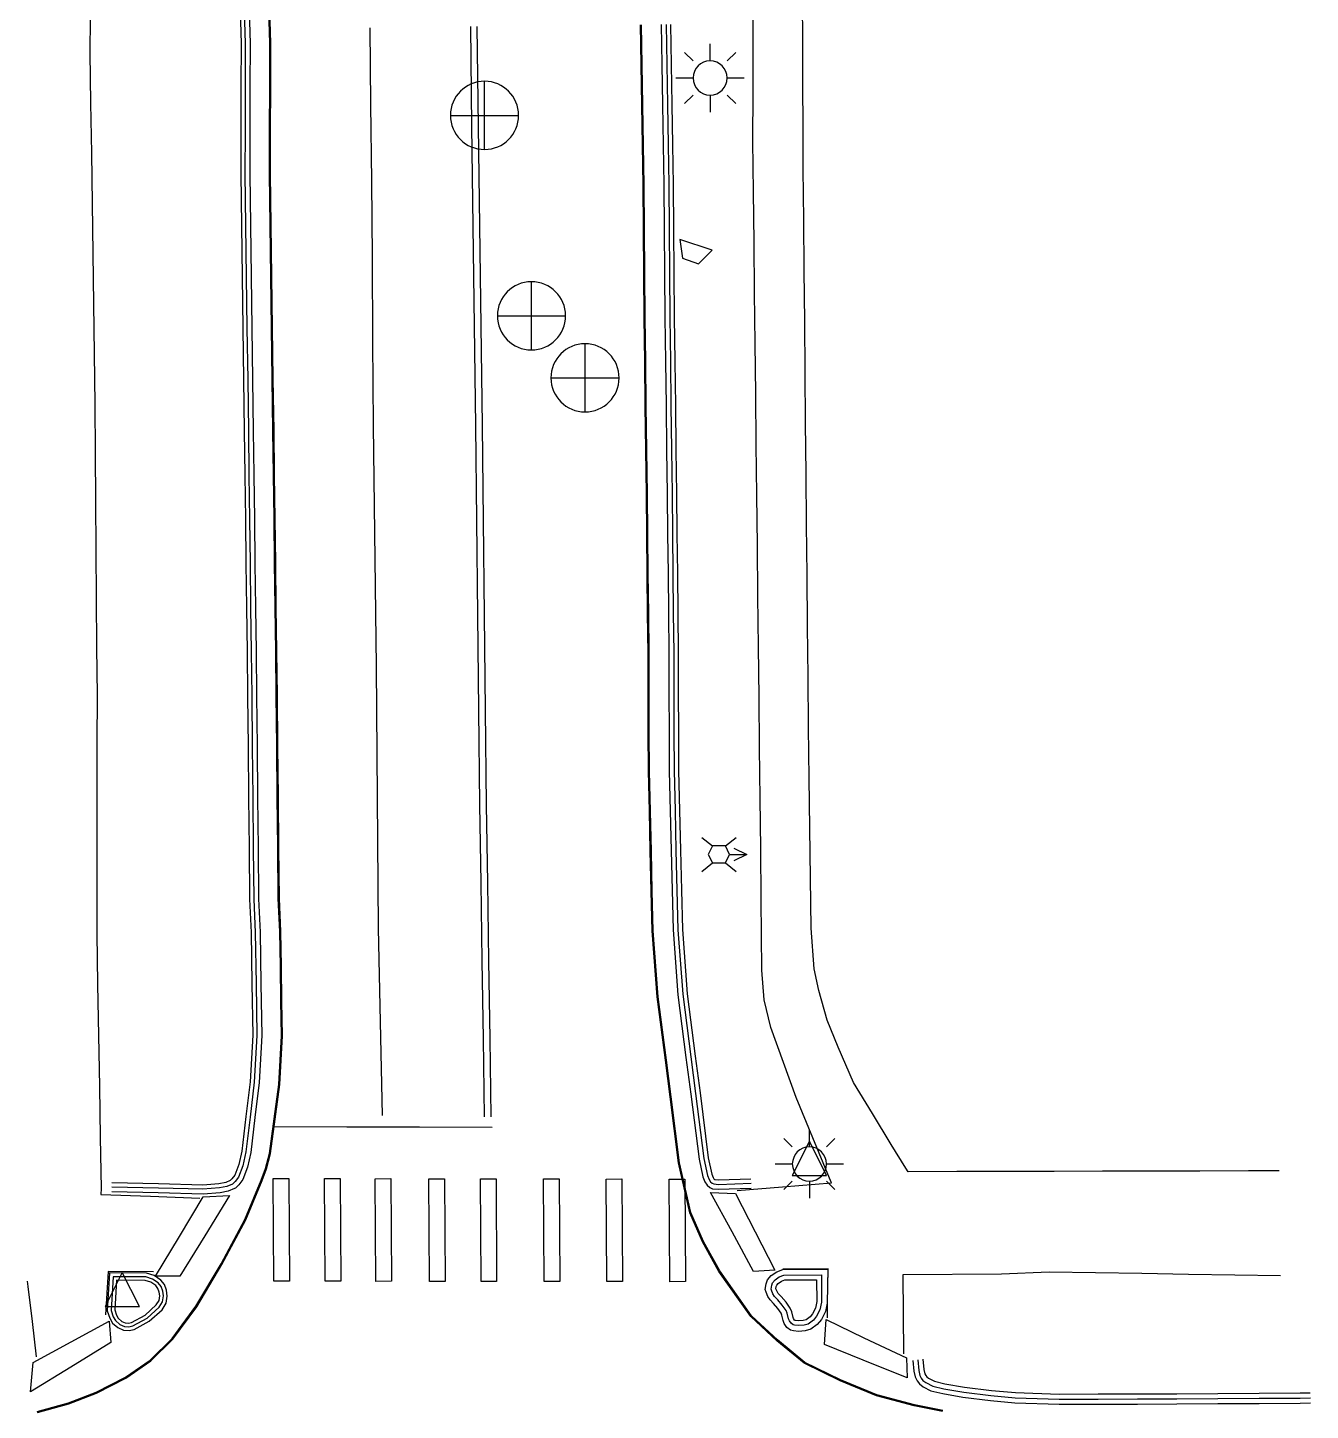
# Model space of a CAD drawing. Header units: feet. Extents: x 3174203 to 3175581, y 1715832 to 1717426.
# Drawn here: x 3175444.3 to 3175567.7, y 1716352.9 to 1716485.9 of the extents above; entities that cross this region are included whole.
import ezdxf

# ---------------------------------------------------------------- set-up
doc = ezdxf.new("R2010")
doc.units = ezdxf.units.FT
doc.header["$MEASUREMENT"] = 0
for name, color, linetype, lineweight in [('BACK_OF_CURB', 5, 'Continuous', 30), ('BOTTOM_OF_CURB', 3, 'Continuous', 30), ('FIRE_HYDRANT', 1, 'Continuous', 30), ('FOOT_PATH', 2, 'Continuous', 30), ('GUTTER', 30, 'Continuous', 30), ('LIGHT_POLE', 5, 'Continuous', 30), ('MANHOLE', 30, 'Continuous', 30), ('PAINT_STRIPE', 4, 'Continuous', 30), ('SIGN_BOARD', 2, 'Continuous', 30), ('TOP_OF_CURB', 1, 'Continuous', 30), ('TRAFFIC_SIGNAL', 3, 'Continuous', 30)]:
    doc.layers.add(name, color=color, linetype=linetype, lineweight=lineweight)
doc.layers.add('HARD_SURFACE', color=71, linetype='Continuous', lineweight=30, true_color=0xbcff40)
doc.layers.add('PAVED_ROAD', color=140, linetype='Continuous', lineweight=30, true_color=0x38a9ff)

# ---------------------------------------------------------------- blocks, each defined once
blk = doc.blocks.new('SYM208')
at = {"lineweight": -2}
for p, q in [((-0.5, 0.5), (-0.1875, 0.25)), ((0.1875, 0.25), (0.5, 0.5)), ((0.3125, 0), (0.8125, 0)), ((0.1875, -0.25), (0.5, -0.5))]:
    blk.add_line(p, q, dxfattribs=at)
at = {"lineweight": -2, "flags": 128}
for points in [[(-0.5, -0.5), (-0.1875, -0.25), (0.1875, -0.25), (0.3125, 0), (0.1875, 0.25), (-0.1875, 0.25), (-0.3125, 0), (-0.1875, -0.25)], [(0.4375, 0.1875), (0.8125, 0), (0.4375, -0.1875)]]:
    blk.add_lwpolyline(points, dxfattribs=at)
blk = doc.blocks.new('SYM208_1')
at = {"layer": 'FIRE_HYDRANT', "ltscale": 0.25, "xscale": 13.123333, "yscale": 13.123333, "zscale": 13.123333}
blk.add_blockref('SYM208', (0, 0), dxfattribs=at)
blk = doc.blocks.new('SYM002')
at = {"layer": 'FIRE_HYDRANT', "ltscale": 0.25, "xscale": 0.5, "yscale": 0.5, "zscale": 0.5}
blk.add_blockref('SYM208_1', (0, 0), dxfattribs=at)
blk = doc.blocks.new('SYM205')
at = {"lineweight": -2}
for p, q in [((0, 0.25), (0, 0.5)), ((-0.25, 0.25), (-0.375, 0.375)), ((0.25, 0.25), (0.375, 0.375)), ((0.25, 0), (0.5, 0)), ((-0.25, -0.25), (-0.375, -0.375)), ((0, -0.25), (0, -0.5)), ((0.25, -0.25), (0.375, -0.375))]:
    blk.add_line(p, q, dxfattribs=at)
at = {"lineweight": -2, "flags": 128}
blk.add_lwpolyline([(-0.5, 0), (-0.25, 0, 1), (0.25, 0, 1), (-0.25, 0)], format="xyb", dxfattribs=at)
blk = doc.blocks.new('SYM205_1')
at = {"layer": 'LIGHT_POLE', "ltscale": 0.25, "xscale": 26.246667, "yscale": 26.246667, "zscale": 26.246667}
blk.add_blockref('SYM205', (0, 0), dxfattribs=at)
blk = doc.blocks.new('SYM003')
at = {"layer": 'LIGHT_POLE', "ltscale": 0.25, "xscale": 0.5, "yscale": 0.5, "zscale": 0.5}
blk.add_blockref('SYM205_1', (0, 0), dxfattribs=at)
blk = doc.blocks.new('SYM203')
at = {"lineweight": -2}
blk.add_line((-0.5, 0), (0.5, 0), dxfattribs=at)
at = {"lineweight": -2, "flags": 128}
blk.add_lwpolyline([(0, -0.5, 1), (0, 0.5, 1), (0, -0.5), (0, 0.5)], format="xyb", dxfattribs=at)
blk = doc.blocks.new('SYM203_1')
at = {"layer": 'MANHOLE', "ltscale": 0.25, "xscale": 26.246667, "yscale": 26.246667, "zscale": 26.246667}
blk.add_blockref('SYM203', (0, 0), dxfattribs=at)
blk = doc.blocks.new('SYM004')
at = {"layer": 'MANHOLE', "ltscale": 0.25, "xscale": 0.5, "yscale": 0.5, "zscale": 0.5}
blk.add_blockref('SYM203_1', (0, 0), dxfattribs=at)
blk = doc.blocks.new('SYM207')
at = {"layer": 'SIGN_BOARD', "ltscale": 2.809322}
blk.add_3dface([(-1.322683, 1.213682), (-1.067804, -0.602562), (0.487143, -1.125157), (1.787212, 0.168493)], dxfattribs=at)
blk = doc.blocks.new('SYM008')
at = {"layer": 'SIGN_BOARD', "ltscale": 2.809322, "xscale": 0.5, "yscale": 0.5, "zscale": 0.5}
blk.add_blockref('SYM207', (0, 0), dxfattribs=at)
blk = doc.blocks.new('SYM212')
at = {"layer": 'TRAFFIC_SIGNAL', "ltscale": 0.25}
blk.add_3dface([(-6.561667, -4.374444), (6.561667, -4.374444), (0, 8.748889)], dxfattribs=at)
blk = doc.blocks.new('SYM009')
at = {"layer": 'TRAFFIC_SIGNAL', "ltscale": 0.25, "xscale": 0.5, "yscale": 0.5, "zscale": 0.5}
blk.add_blockref('SYM212', (0, 0), dxfattribs=at)

msp = doc.modelspace()

# ---------------------------------------------------------------- linework, layer by layer
at = {"layer": 'BACK_OF_CURB'}
for points in [[(3175464.721735, 1716488.594581, 5255.837), (3175464.840839, 1716484.349083, 5255.952), (3175464.832177, 1716480.180546, 5256.176), (3175464.823487, 1716475.998915, 5256.262), (3175464.814783, 1716471.810558, 5256.373), (3175464.881107, 1716466.860694, 5256.512866), (3175464.94734, 1716461.917556, 5256.65525), (3175465.013574, 1716456.974418, 5256.801017), (3175465.079808, 1716452.031281, 5256.942989), (3175465.146037, 1716447.088481, 5257.081098), (3175465.199666, 1716442.839202, 5257.199173), (3175465.2533, 1716438.589584, 5257.313362), (3175465.306933, 1716434.339966, 5257.423872), (3175465.360567, 1716430.090348, 5257.535075), (3175465.4142, 1716425.840731, 5257.647323), (3175465.467818, 1716421.592284, 5257.756203), (3175465.51628, 1716416.709814, 5257.880683), (3175465.564754, 1716411.826174, 5258.001912), (3175465.613228, 1716406.942533, 5258.12), (3175465.661849, 1716402.044021, 5258.209), (3175465.803308, 1716398.841293, 5258.271), (3175465.881324, 1716393.885232, 5258.456), (3175465.959055, 1716388.947228, 5258.610376), (3175465.716206, 1716384.469519, 5258.747987), (3175465.315511, 1716381.133299, 5258.852), (3175464.91668, 1716377.8126, 5258.996), (3175464.623602, 1716376.506799, 5258.998), (3175464.245615, 1716375.505822, 5258.977411), (3175463.965695, 1716375.132438, 5258.971401), (3175463.806023, 1716374.972975, 5258.969689), (3175463.361837, 1716374.79909, 5258.976146), (3175462.705249, 1716374.667718, 5258.981831), (3175461.159014, 1716374.544949, 5258.988735), (3175456.902058, 1716374.648191, 5259.006469), (3175452.417609, 1716374.752525, 5259.026)], [(3175506.153915, 1716486.196219, 5255.932), (3175506.217032, 1716482.339628, 5256.062), (3175506.28017, 1716478.481757, 5256.14), (3175506.343308, 1716474.623886, 5256.231176), (3175506.406508, 1716470.762224, 5256.323708), (3175506.440101, 1716466.511378, 5256.427111), (3175506.473664, 1716462.264323, 5256.531298), (3175506.507208, 1716458.019595, 5256.631), (3175506.562809, 1716453.774535, 5256.803), (3175506.61844, 1716449.527147, 5256.828), (3175506.674071, 1716445.27976, 5256.9208), (3175506.729719, 1716441.031086, 5257.012), (3175506.768837, 1716437.205927, 5257.075), (3175506.807942, 1716433.382054, 5257.277), (3175506.847047, 1716429.558181, 5257.214), (3175506.886185, 1716425.731049, 5257.37), (3175506.897368, 1716421.94265, 5257.476703), (3175506.90854, 1716418.15751, 5257.582577), (3175506.919685, 1716414.381879, 5257.684167), (3175507.011864, 1716410.569374, 5257.782206), (3175507.104272, 1716406.747364, 5257.879503), (3175507.196681, 1716402.925354, 5257.974), (3175507.288544, 1716399.125895, 5258.145), (3175507.750601, 1716392.936346, 5258.228), (3175508.525789, 1716386.931675, 5258.340242), (3175508.987665, 1716383.399075, 5258.407135), (3175509.784311, 1716377.17225, 5258.52225), (3175510.136055, 1716375.583883, 5258.554469), (3175510.247344, 1716375.259999, 5258.563), (3175510.328179, 1716375.135999, 5258.566), (3175510.391603, 1716375.086648, 5258.567), (3175510.432877, 1716375.068297, 5258.566), (3175510.764638, 1716375.031419, 5258.562), (3175513.887672, 1716375.150885, 5258.523)], [(3175520.189878, 1716365.42689, 5258.416977), (3175520.218931, 1716363.342134, 5258.415271), (3175520.094851, 1716362.700787, 5258.416133), (3175519.820405, 1716362.169967, 5258.417507), (3175519.574383, 1716361.874616, 5258.420728), (3175519.190602, 1716361.58666, 5258.42949), (3175518.917313, 1716361.508544, 5258.436899), (3175518.460701, 1716361.472, 5258.454), (3175518.164456, 1716361.50493, 5258.469), (3175518.144033, 1716361.510502, 5258.47), (3175518.07997, 1716361.559802, 5258.473), (3175517.985402, 1716361.692253, 5258.476), (3175517.945701, 1716361.801478, 5258.478), (3175517.8085, 1716362.350512, 5258.48248), (3175517.657085, 1716362.703963, 5258.488), (3175517.258732, 1716363.268534, 5258.499), (3175516.79937, 1716363.814256, 5258.51), (3175516.518689, 1716364.118456, 5258.514), (3175516.394804, 1716364.297475, 5258.517), (3175516.291322, 1716364.573544, 5258.519922), (3175516.322995, 1716364.797415, 5258.52), (3175516.360991, 1716364.911452, 5258.519), (3175516.513107, 1716365.085372, 5258.516), (3175516.820792, 1716365.300842, 5258.511), (3175517.146474, 1716365.414171, 5258.506), (3175520.189878, 1716365.42689, 5258.416977)], [(3175530.411843, 1716357.785533, 5258.433), (3175530.525523, 1716356.790408, 5258.366), (3175530.610175, 1716356.39873, 5258.339), (3175530.697675, 1716356.216361, 5258.325), (3175530.787697, 1716356.096281, 5258.318665), (3175530.963898, 1716355.95673, 5258.3132), (3175531.533872, 1716355.677213, 5258.302141), (3175532.541937, 1716355.43206, 5258.287911), (3175534.423257, 1716355.113549, 5258.268411), (3175537.024244, 1716354.790126, 5258.246537), (3175539.335893, 1716354.572575, 5258.231863), (3175543.537965, 1716354.43257, 5258.199522), (3175547.296276, 1716354.444313, 5258.166774), (3175551.072375, 1716354.456112, 5258.136215), (3175554.846722, 1716354.467905, 5258.109064), (3175558.800611, 1716354.494439, 5258.084), (3175562.75625, 1716354.520986, 5258.045), (3175566.711889, 1716354.547533, 5257.878), (3175567.68959, 1716354.554094, 5257.832027)]]:
    msp.add_polyline3d(points, dxfattribs=at)
msp.add_polyline3d([(3175452.688963, 1716362.526709, 5258.769605), (3175452.850125, 1716362.022732, 5258.763674), (3175453.03465, 1716361.727288, 5258.762454), (3175453.376591, 1716361.424219, 5258.765818), (3175453.700078, 1716361.279402, 5258.77149), (3175454.018274, 1716361.262643, 5258.78), (3175454.297783, 1716361.321973, 5258.788048), (3175455.603899, 1716362.032582, 5258.822666), (3175456.689401, 1716363.005151, 5258.856083), (3175456.9515, 1716363.442283, 5258.866113), (3175457.025754, 1716363.878822, 5258.870385), (3175456.977935, 1716364.252063, 5258.87), (3175456.847843, 1716364.605413, 5258.865), (3175456.629478, 1716364.867631, 5258.858), (3175456.165634, 1716365.192016, 5258.85), (3175455.621086, 1716365.368718, 5258.84299), (3175452.861339, 1716365.381444, 5258.805605)], close=True, dxfattribs=at)
at = {"layer": 'BOTTOM_OF_CURB'}
for points in [[(3175465.591196, 1716488.60014, 5255.415626), (3175465.710139, 1716484.360371, 5255.527764), (3175465.701449, 1716480.17874, 5255.642305), (3175465.692759, 1716475.997109, 5255.760416), (3175465.68407, 1716471.815478, 5255.881979), (3175465.750303, 1716466.87234, 5256.030068), (3175465.816537, 1716461.929203, 5256.18), (3175465.882771, 1716456.986065, 5256.37), (3175465.949005, 1716452.042927, 5256.457), (3175466.015239, 1716447.09979, 5256.580132), (3175466.068872, 1716442.850172, 5256.689519), (3175466.122505, 1716438.600554, 5256.802836), (3175466.176139, 1716434.350936, 5256.917498), (3175466.229772, 1716430.101318, 5257.036313), (3175466.283405, 1716425.851701, 5257.157636), (3175466.337039, 1716421.602083, 5257.275003), (3175466.385512, 1716416.718442, 5257.412222), (3175466.433986, 1716411.834802, 5257.551), (3175466.48246, 1716406.951161, 5257.634), (3175466.530933, 1716402.06752, 5257.808), (3175466.672281, 1716398.867317, 5257.9128), (3175466.750491, 1716393.898914, 5258.073731), (3175466.8287, 1716388.93051, 5258.231), (3175466.582666, 1716384.394071, 5258.469), (3175466.178583, 1716381.02964, 5258.547), (3175465.774499, 1716377.66521, 5258.599), (3175465.458402, 1716376.256843, 5258.601894), (3175465.015214, 1716375.083205, 5258.60765), (3175464.624166, 1716374.561587, 5258.611394), (3175464.311327, 1716374.248617, 5258.614), (3175464.207048, 1716374.196455, 5258.616), (3175463.60744, 1716373.961728, 5258.639889), (3175462.825344, 1716373.805242, 5258.665072), (3175461.182941, 1716373.674838, 5258.714641), (3175456.88141, 1716373.779162, 5258.849477), (3175452.397391, 1716373.883485, 5258.994)], [(3175505.257977, 1716486.182837, 5255.493492), (3175505.321115, 1716482.324966, 5255.590481), (3175505.384253, 1716478.467094, 5255.69075), (3175505.447391, 1716474.609223, 5255.793559), (3175505.510529, 1716470.751352, 5255.900906), (3175505.544092, 1716466.504297, 5256.016371), (3175505.577654, 1716462.257242, 5256.12775), (3175505.611217, 1716458.010187, 5256.238621), (3175505.666848, 1716453.7628, 5256.346262), (3175505.72248, 1716449.515412, 5256.450652), (3175505.778111, 1716445.268025, 5256.552), (3175505.833742, 1716441.020637, 5256.656017), (3175505.872847, 1716437.196764, 5256.750498), (3175505.911952, 1716433.372891, 5256.843862), (3175505.951057, 1716429.549018, 5256.936575), (3175505.990162, 1716425.725145, 5257.025743), (3175506.001334, 1716421.940005, 5257.11358), (3175506.012507, 1716418.154866, 5257.202073), (3175506.02368, 1716414.369726, 5257.29415), (3175506.116088, 1716410.547716, 5257.3907), (3175506.208497, 1716406.725706, 5257.491), (3175506.300905, 1716402.903696, 5257.590243), (3175506.393314, 1716399.081686, 5257.686068), (3175506.858847, 1716392.845566, 5257.842042), (3175507.63722, 1716386.81623, 5257.99036), (3175508.099029, 1716383.284137, 5258.075126), (3175508.900678, 1716377.018211, 5258.219226), (3175509.272174, 1716375.340653, 5258.255621), (3175509.436042, 1716374.863746, 5258.264174), (3175509.659498, 1716374.520969, 5258.268), (3175509.927645, 1716374.312322, 5258.267416), (3175510.195792, 1716374.193095, 5258.27141), (3175510.732087, 1716374.133482, 5258.283134), (3175513.921924, 1716374.255503, 5258.344)], [(3175521.281779, 1716366.447855, 5258.382499), (3175521.208572, 1716363.17696, 5258.273324), (3175521.052153, 1716362.368453, 5258.23048), (3175520.661105, 1716361.612108, 5258.190322), (3175520.270057, 1716361.142653, 5258.165265), (3175519.644379, 1716360.673197, 5258.13706), (3175519.096912, 1716360.516712, 5258.120758), (3175518.445165, 1716360.46455, 5258.106308), (3175517.975907, 1716360.516712, 5258.100026), (3175517.689138, 1716360.594955, 5258.100104), (3175517.35023, 1716360.855763, 5258.101146), (3175517.089531, 1716361.220895, 5258.106559), (3175516.985251, 1716361.507785, 5258.113033), (3175516.854902, 1716362.029402, 5258.130976), (3175516.776692, 1716362.211968, 5258.139096), (3175516.463854, 1716362.655343, 5258.163898), (3175516.046735, 1716363.150879, 5258.189309), (3175515.733897, 1716363.48993, 5258.203961), (3175515.499268, 1716363.828981, 5258.21357), (3175515.342849, 1716364.246275, 5258.220285), (3175515.264639, 1716364.481003, 5258.224547), (3175515.342849, 1716365.028701, 5258.238585), (3175515.473198, 1716365.419913, 5258.24964), (3175515.838176, 1716365.837207, 5258.27), (3175516.359574, 1716366.202339, 5258.297), (3175516.959181, 1716366.410986, 5258.320504), (3175521.281779, 1716366.447855, 5258.382499)], [(3175529.441767, 1716357.674714, 5258.162), (3175529.560944, 1716356.631479, 5258.008), (3175529.680121, 1716356.080055, 5257.933), (3175529.858885, 1716355.707472, 5257.896), (3175530.082342, 1716355.409405, 5257.874), (3175530.439871, 1716355.126241, 5257.86), (3175531.199622, 1716354.753657, 5257.828), (3175532.344835, 1716354.475151, 5257.805), (3175534.281455, 1716354.147278, 5257.81), (3175536.918237, 1716353.819404, 5257.785037), (3175539.273838, 1716353.597717, 5257.761821), (3175543.523229, 1716353.456135, 5257.71442), (3175547.299327, 1716353.467933, 5257.669047), (3175551.075425, 1716353.479732, 5257.619), (3175554.851524, 1716353.49153, 5257.566772), (3175558.807163, 1716353.518077, 5257.517), (3175562.762802, 1716353.544623, 5257.471), (3175566.718442, 1716353.57117, 5257.426125), (3175567.69119, 1716353.577698, 5257.415766)]]:
    msp.add_polyline3d(points, dxfattribs=at)
msp.add_polyline3d([(3175451.978263, 1716362.437697, 5258.610817), (3175452.206348, 1716361.72444, 5258.562828), (3175452.491455, 1716361.267956, 5258.543323), (3175452.990392, 1716360.825737, 5258.521109), (3175453.532096, 1716360.58323, 5258.506), (3175454.073799, 1716360.5547, 5258.499), (3175454.544225, 1716360.654556, 5258.490377), (3175456.012526, 1716361.453403, 5258.452), (3175457.238486, 1716362.551818, 5258.453), (3175457.623381, 1716363.193748, 5258.483), (3175457.737424, 1716363.864209, 5258.52563), (3175457.666147, 1716364.420549, 5258.556616), (3175457.466572, 1716364.962624, 5258.587058), (3175457.110188, 1716365.390578, 5258.6156), (3175456.482953, 1716365.829231, 5258.656686), (3175455.734038, 1716366.072247, 5258.703), (3175452.198711, 1716366.08855, 5258.806)], close=True, dxfattribs=at)
at = {"layer": 'FOOT_PATH', "extrusion": (0.0276116944763424, -0.0527947911700555, 0.9982235743326519), "elevation": 2313.879666, "flags": 128}
msp.add_lwpolyline([(3609294.805271, 49495.611367), (3609290.947202, 49497.655483), (3609288.793418, 49494.073825)], dxfattribs=at)
at = {"layer": 'FOOT_PATH'}
for points in [[(3175512.574959, 1716374.008896, 5258.288955), (3175516.914525, 1716374.372702, 5258.370119), (3175521.625972, 1716374.767684, 5258.457), (3175521.45713, 1716375.192322, 5258.472), (3175519.846841, 1716379.072227, 5258.621), (3175518.236553, 1716382.952131, 5258.701), (3175517.011827, 1716386.332866, 5258.661), (3175515.7871, 1716389.713602, 5258.591), (3175515.152057, 1716392.345584, 5258.543), (3175514.925256, 1716395.20446, 5258.43), (3175514.902576, 1716398.607885, 5258.339435), (3175514.879896, 1716402.01131, 5258.253202), (3175514.826172, 1716406.875088, 5258.123981), (3175514.772449, 1716411.738866, 5257.990628), (3175514.718725, 1716416.602644, 5257.86095), (3175514.665001, 1716421.466421, 5257.735322), (3175514.611278, 1716426.330199, 5257.610439), (3175514.557554, 1716431.193977, 5257.489666), (3175514.503831, 1716436.057755, 5257.373031), (3175514.450107, 1716440.921532, 5257.257), (3175514.396384, 1716445.78531, 5257.140235), (3175514.34266, 1716450.649088, 5257.022087), (3175514.288937, 1716455.512866, 5256.899783), (3175514.235213, 1716460.376643, 5256.773), (3175514.18149, 1716465.240421, 5256.705), (3175514.127766, 1716470.104199, 5256.48), (3175514.074043, 1716474.967977, 5256.25405), (3175514.091078, 1716479.671388, 5256.033268), (3175514.108113, 1716484.3748, 5255.809), (3175514.125149, 1716489.078212, 5255.605)], [(3175564.68319, 1716375.909917, 5258.260247), (3175561.747313, 1716375.902968, 5258.274076), (3175557.070029, 1716375.891897, 5258.300616), (3175552.392745, 1716375.880826, 5258.331597), (3175547.715461, 1716375.869754, 5258.365715), (3175543.038177, 1716375.858683, 5258.401), (3175538.360893, 1716375.847612, 5258.39), (3175533.683609, 1716375.836541, 5258.461), (3175529.006326, 1716375.82547, 5258.535452), (3175528.772885, 1716376.181443, 5258.540804), (3175527.366718, 1716378.450392, 5258.57849), (3175525.565066, 1716381.425908, 5258.632), (3175523.763414, 1716384.401423, 5258.668), (3175522.266527, 1716387.804848, 5258.669), (3175521.223241, 1716390.39145, 5258.613), (3175520.406757, 1716393.250327, 5258.503), (3175519.953155, 1716395.337761, 5258.448967), (3175519.683828, 1716399.254536, 5258.351284), (3175519.613898, 1716404.059983, 5258.232551), (3175519.543967, 1716408.86543, 5258.117502), (3175519.474037, 1716413.670877, 5258.006), (3175519.427436, 1716418.554437, 5257.811), (3175519.380836, 1716423.437997, 5257.709), (3175519.334235, 1716428.321557, 5257.609134), (3175519.287635, 1716433.205117, 5257.508258), (3175519.241034, 1716438.088677, 5257.401179), (3175519.194434, 1716442.972238, 5257.293), (3175519.147833, 1716447.855798, 5257.229), (3175519.101233, 1716452.739358, 5257.074), (3175519.054632, 1716457.622918, 5256.963), (3175519.008031, 1716462.506478, 5256.833), (3175518.961431, 1716467.390039, 5256.682), (3175518.91483, 1716472.273599, 5256.429), (3175518.896686, 1716476.343528, 5256.236782), (3175518.878542, 1716480.413457, 5256.043624), (3175518.860398, 1716484.483385, 5255.846457), (3175518.842254, 1716488.553314, 5255.645)], [(3175450.31308, 1716486.802593, 5255.95), (3175450.30606, 1716483.454271, 5256.09), (3175450.374505, 1716478.62708, 5256.261142), (3175450.44295, 1716473.799889, 5256.428803), (3175450.511396, 1716468.972698, 5256.59325), (3175450.579841, 1716464.145507, 5256.76075), (3175450.648287, 1716459.318316, 5256.92575), (3175450.716732, 1716454.491125, 5257.085949), (3175450.785177, 1716449.663934, 5257.241258), (3175450.818725, 1716444.990843, 5257.390471), (3175450.852273, 1716440.317751, 5257.536), (3175450.88582, 1716435.64466, 5257.734), (3175450.919368, 1716430.971568, 5257.828), (3175450.952916, 1716426.298477, 5257.976), (3175450.986463, 1716421.625385, 5258.115), (3175450.981927, 1716417.046077, 5258.227), (3175450.977391, 1716412.466769, 5258.338), (3175450.972855, 1716407.887461, 5258.446), (3175450.968319, 1716403.308153, 5258.539), (3175450.963783, 1716398.728845, 5258.616865), (3175451.047295, 1716393.827184, 5258.703), (3175451.130806, 1716388.925522, 5258.826), (3175451.214318, 1716384.023861, 5258.891), (3175451.297829, 1716379.1222, 5258.952), (3175451.38134, 1716374.220539, 5258.96), (3175451.363983, 1716373.649134, 5258.955411), (3175456.123636, 1716373.466233, 5258.801256), (3175460.883289, 1716373.283331, 5258.65)], [(3175521.233361, 1716361.766884, 5258.183411), (3175521.249613, 1716363.17011, 5258.273324), (3175521.327322, 1716366.490268, 5258.375431), (3175516.951414, 1716366.452324, 5258.320504)], [(3175528.596745, 1716358.294299, 5258.077447), (3175528.520138, 1716365.937824, 5258.516), (3175537.970728, 1716365.994946, 5258.235), (3175542.558727, 1716366.190643, 5258.276), (3175547.02671, 1716366.122575, 5258.179), (3175551.494694, 1716366.054506, 5258.127), (3175555.962677, 1716365.986438, 5258.108), (3175560.43066, 1716365.918369, 5258.119), (3175564.812054, 1716365.85162, 5258.125386)], [(3175444.259175, 1716365.286328, 5258.914), (3175444.343416, 1716364.787159, 5258.902), (3175444.734745, 1716361.406306, 5258.728), (3175445.126075, 1716358.025453, 5258.557)]]:
    msp.add_polyline3d(points, dxfattribs=at)
at = {"layer": 'GUTTER'}
for points in [[(3175445.232532, 1716352.772884, 5258.376882), (3175448.243626, 1716353.594431, 5258.346), (3175450.893695, 1716354.609722, 5258.32), (3175453.718341, 1716356.059072, 5258.321), (3175456.090718, 1716357.702166, 5258.338), (3175458.217873, 1716359.787413, 5258.373649), (3175460.499005, 1716362.891035, 5258.415692), (3175462.917004, 1716366.953128, 5258.462931), (3175465.198136, 1716371.24343, 5258.508215), (3175466.785572, 1716375.010757, 5258.547423), (3175467.185665, 1716376.126379, 5258.562), (3175467.568732, 1716377.591165, 5258.564), (3175468.020601, 1716380.91034, 5258.55), (3175468.47247, 1716384.229514, 5258.482), (3175468.725452, 1716388.894048, 5258.322), (3175468.672823, 1716392.237392, 5258.209325), (3175468.620194, 1716395.580735, 5258.097842), (3175468.567565, 1716398.924079, 5257.994403), (3175468.426461, 1716402.118773, 5257.897261), (3175468.378061, 1716406.994944, 5257.756677), (3175468.329662, 1716411.871114, 5257.620015), (3175468.281262, 1716416.747285, 5257.487298), (3175468.232863, 1716421.623455, 5257.358), (3175468.179223, 1716425.873621, 5257.24275), (3175468.125582, 1716430.123788, 5257.126609), (3175468.071942, 1716434.373954, 5257.007688), (3175468.018302, 1716438.624121, 5256.88475), (3175467.964661, 1716442.874287, 5256.761295), (3175467.911021, 1716447.124454, 5256.642431), (3175467.844825, 1716452.064805, 5256.505015), (3175467.778628, 1716457.005156, 5256.364419), (3175467.712432, 1716461.945507, 5256.22325), (3175467.646235, 1716466.885858, 5256.080034), (3175467.580039, 1716471.826209, 5255.940224), (3175467.588738, 1716476.01247, 5255.824458), (3175467.597438, 1716480.19873, 5255.713171), (3175467.606138, 1716484.384991, 5255.598202), (3175467.487544, 1716488.612265, 5255.478558)], [(3175532.329197, 1716352.857691, 5257.837492), (3175529.602045, 1716353.410031, 5257.846192), (3175526.009263, 1716354.368503, 5257.853), (3175522.496321, 1716355.80621, 5257.893), (3175519.063218, 1716357.483535, 5257.954), (3175516.428511, 1716359.640096, 5258.0249), (3175513.953483, 1716361.956403, 5258.094202), (3175510.876807, 1716366.283788, 5258.207), (3175509.325637, 1716369.113561, 5258.249), (3175508.093826, 1716371.897692, 5258.256), (3175507.024521, 1716376.691151, 5258.256), (3175506.21225, 1716383.040097, 5258.148), (3175505.750582, 1716386.571115, 5258.058), (3175504.965449, 1716392.652819, 5257.901327), (3175504.492533, 1716398.987819, 5257.74343), (3175504.399714, 1716402.826845, 5257.65093), (3175504.306894, 1716406.665871, 5257.55698), (3175504.214074, 1716410.504897, 5257.458526), (3175504.121254, 1716414.343923, 5257.363175), (3175504.110068, 1716418.133485, 5257.2675), (3175504.098882, 1716421.923047, 5257.1765), (3175504.087697, 1716425.71261, 5257.087192), (3175504.048616, 1716429.53407, 5256.993463), (3175504.009536, 1716433.355531, 5256.897063), (3175503.970456, 1716437.176991, 5256.800815), (3175503.931376, 1716440.998452, 5256.708226), (3175503.875737, 1716445.246392, 5256.609), (3175503.820099, 1716449.494332, 5256.506329), (3175503.76446, 1716453.742272, 5256.399938), (3175503.708822, 1716457.990212, 5256.289602), (3175503.675267, 1716462.236231, 5256.176434), (3175503.641713, 1716466.48225, 5256.065095), (3175503.608158, 1716470.728268, 5255.954126), (3175503.545042, 1716474.584807, 5255.856494), (3175503.481926, 1716478.441346, 5255.759438), (3175503.41881, 1716482.297884, 5255.65893), (3175503.355693, 1716486.154423, 5255.555092)]]:
    msp.add_polyline3d(points, dxfattribs=at)
at = {"layer": 'HARD_SURFACE'}
for points in [[(3175509.982963, 1716373.82031, 5258.269067), (3175512.411204, 1716373.715987, 5258.268987), (3175514.294767, 1716370.029271, 5258.261873), (3175516.17833, 1716366.342555, 5258.251027), (3175514.144864, 1716366.238232, 5258.252369), (3175512.063913, 1716370.029271, 5258.261684)], [(3175461.210572, 1716373.401392, 5258.66), (3175463.743093, 1716373.535522, 5258.605), (3175461.344646, 1716369.649475, 5258.606516), (3175458.946199, 1716365.763427, 5258.608827), (3175456.599893, 1716365.789507, 5258.61), (3175458.905232, 1716369.59545, 5258.649)], [(3175452.150023, 1716361.441789, 5258.456), (3175452.32879, 1716359.402159, 5258.417), (3175448.462155, 1716357.030431, 5258.4), (3175444.595521, 1716354.658703, 5258.409), (3175444.830152, 1716357.475436, 5258.564), (3175448.490088, 1716359.458612, 5258.477)], [(3175520.947524, 1716359.19966, 5258.074), (3175521.130015, 1716361.599099, 5258.172), (3175524.746423, 1716359.856572, 5258.084), (3175528.862524, 1716357.913542, 5258.037818), (3175528.920716, 1716356.001489, 5257.893818), (3175524.684274, 1716357.700826, 5257.982)]]:
    msp.add_polyline3d(points, close=True, dxfattribs=at)
at = {"layer": 'PAINT_STRIPE', "extrusion": (0.0034139074042422, 0.999994172601135, 8.30422062e-08), "elevation": 1727210.934329, "flags": 128}
msp.add_lwpolyline([(-3169589.960068, 5258.407569), (-3169596.954118, 5258.359506), (-3169603.948167, 5258.315053), (-3169610.942216, 5258.274569)], dxfattribs=at)
at = {"layer": 'PAINT_STRIPE'}
for points in [[(3175478.443852, 1716381.220587, 5258.442), (3175478.259393, 1716390.236695, 5258.294), (3175478.074934, 1716399.252804, 5258.051), (3175478.009294, 1716407.641452, 5257.834011), (3175477.943654, 1716416.030099, 5257.620449), (3175477.878015, 1716424.418746, 5257.409747), (3175477.781949, 1716432.149658, 5257.211515), (3175477.685883, 1716439.88057, 5257.00914), (3175477.589816, 1716447.611481, 5256.806008), (3175477.532371, 1716455.685493, 5256.589532), (3175477.474927, 1716463.759506, 5256.368798), (3175477.40569, 1716471.122856, 5256.163461), (3175477.336453, 1716478.486206, 5255.955858), (3175477.267216, 1716485.849556, 5255.753)], [(3175488.256754, 1716381.097026, 5258.395), (3175488.148351, 1716388.600141, 5258.311), (3175488.039949, 1716396.103256, 5258.159), (3175487.931546, 1716403.606372, 5257.981), (3175487.823144, 1716411.109487, 5257.788586), (3175487.720168, 1716420.229512, 5257.563203), (3175487.617192, 1716429.349538, 5257.342755), (3175487.514215, 1716438.469563, 5257.129218), (3175487.411239, 1716447.589589, 5256.92), (3175487.290764, 1716457.192042, 5256.683), (3175487.170289, 1716466.794495, 5256.397), (3175487.049813, 1716476.396948, 5256.122077), (3175486.929338, 1716485.999401, 5255.851)], [(3175488.895106, 1716381.106249, 5258.414), (3175488.786707, 1716388.609112, 5258.302), (3175488.678308, 1716396.111975, 5258.15), (3175488.569909, 1716403.614839, 5257.967), (3175488.46151, 1716411.117702, 5257.778182), (3175488.358536, 1716420.237576, 5257.550252), (3175488.255562, 1716429.35745, 5257.329798), (3175488.152587, 1716438.477324, 5257.117106), (3175488.049613, 1716447.597197, 5256.906), (3175487.929136, 1716457.199751, 5256.667), (3175487.808659, 1716466.802304, 5256.382), (3175487.688183, 1716476.404857, 5256.110212), (3175487.567706, 1716486.00741, 5255.842)]]:
    msp.add_polyline3d(points, dxfattribs=at)
for points in [[(3175468.000706, 1716365.290613, 5258.416644), (3175467.938521, 1716375.164068, 5258.4759), (3175469.433977, 1716375.173487, 5258.474796), (3175469.496162, 1716365.300032, 5258.417748)], [(3175472.944287, 1716365.284258, 5258.354), (3175472.882102, 1716375.157712, 5258.533), (3175474.377558, 1716375.167131, 5258.482), (3175474.439743, 1716365.293676, 5258.348)], [(3175477.804518, 1716365.278009, 5258.355263), (3175477.742332, 1716375.151464, 5258.416375), (3175479.237789, 1716375.160883, 5258.415237), (3175479.299974, 1716365.287428, 5258.354125)], [(3175482.966276, 1716365.271373, 5258.335668), (3175482.904091, 1716375.144828, 5258.395486), (3175484.399548, 1716375.154246, 5258.3966), (3175484.461733, 1716365.280792, 5258.336782)], [(3175487.930602, 1716365.264991, 5258.306331), (3175487.868417, 1716375.138445, 5258.365629), (3175489.363873, 1716375.147864, 5258.364525), (3175489.426058, 1716365.274409, 5258.305227)], [(3175494.006051, 1716365.25718, 5258.24761), (3175493.943865, 1716375.130635, 5258.341457), (3175495.439322, 1716375.140053, 5258.34139), (3175495.501507, 1716365.266599, 5258.248)], [(3175500.034737, 1716365.249429, 5258.224), (3175499.972552, 1716375.122884, 5258.323935), (3175501.468008, 1716375.132303, 5258.3238), (3175501.530194, 1716365.258848, 5258.224)], [(3175506.089466, 1716365.241645, 5258.195), (3175506.027281, 1716375.1151, 5258.276637), (3175507.522737, 1716375.124519, 5258.276502), (3175507.584922, 1716365.251064, 5258.195363)]]:
    msp.add_3dface(points, dxfattribs=at)
at = {"layer": 'PAVED_ROAD'}
for points in [[(3175445.253854, 1716352.675046, 5258.378182), (3175448.274752, 1716353.499268, 5258.345), (3175450.934529, 1716354.518278, 5258.318), (3175453.769859, 1716355.973111, 5258.321), (3175456.154648, 1716357.624801, 5258.336), (3175458.293657, 1716359.721668, 5258.370688), (3175460.582453, 1716362.835719, 5258.411491), (3175463.004167, 1716366.904052, 5258.457222), (3175465.288543, 1716371.200455, 5258.503889), (3175466.878782, 1716374.974436, 5258.544213), (3175467.28129, 1716376.096792, 5258.559), (3175467.667005, 1716377.5717, 5258.558), (3175468.119687, 1716380.89685, 5258.544), (3175468.572104, 1716384.220046, 5258.49), (3175468.825495, 1716388.892125, 5258.333), (3175468.772811, 1716392.238966, 5258.217864), (3175468.720182, 1716395.582309, 5258.104161), (3175468.667531, 1716398.927073, 5257.998809), (3175468.526439, 1716402.121477, 5257.900163), (3175468.478056, 1716406.995936, 5257.758269), (3175468.429657, 1716411.872107, 5257.620374), (3175468.381257, 1716416.748277, 5257.486251), (3175468.332857, 1716421.624582, 5257.357), (3175468.279215, 1716425.874883, 5257.244), (3175468.225574, 1716430.12505, 5257.1295), (3175468.171934, 1716434.375216, 5257.010375), (3175468.118294, 1716438.625383, 5256.888), (3175468.064653, 1716442.875549, 5256.764118), (3175468.011013, 1716447.125754, 5256.644469), (3175467.944816, 1716452.066145, 5256.507798), (3175467.878619, 1716457.006496, 5256.367826), (3175467.812423, 1716461.946847, 5256.22725), (3175467.746226, 1716466.887198, 5256.084401), (3175467.68004, 1716471.826775, 5255.945096), (3175467.688738, 1716476.012262, 5255.83), (3175467.697438, 1716480.198522, 5255.715613), (3175467.70614, 1716484.386289, 5255.600554), (3175467.587566, 1716488.612905, 5255.480914)], [(3175532.310921, 1716352.759363, 5257.839857), (3175529.579211, 1716353.312626, 5257.845), (3175525.977307, 1716354.273531, 5257.853), (3175522.455389, 1716355.714912, 5257.892), (3175519.008874, 1716357.398789, 5257.95), (3175516.362603, 1716359.564816, 5258.022613), (3175513.877809, 1716361.890261, 5258.093063), (3175510.791923, 1716366.2306, 5258.207), (3175509.235906, 1716369.069217, 5258.251), (3175507.998377, 1716371.866272, 5258.255), (3175506.925915, 1716376.673883, 5258.253), (3175506.113076, 1716383.02727, 5258.152), (3175505.651415, 1716386.558231, 5258.064), (3175504.865927, 1716392.642687, 5257.907156), (3175504.392624, 1716398.982885, 5257.74924), (3175504.299743, 1716402.824428, 5257.656879), (3175504.206923, 1716406.663454, 5257.562995), (3175504.114103, 1716410.50248, 5257.466256), (3175504.021258, 1716414.342566, 5257.371454), (3175504.010069, 1716418.13319, 5257.276344), (3175503.998883, 1716421.922752, 5257.183248), (3175503.987698, 1716425.711951, 5257.095), (3175503.948622, 1716429.533048, 5257.001502), (3175503.909541, 1716433.354508, 5256.903), (3175503.870461, 1716437.175969, 5256.80529), (3175503.831383, 1716440.997285, 5256.711695), (3175503.775746, 1716445.245082, 5256.612), (3175503.720108, 1716449.493022, 5256.509673), (3175503.664469, 1716453.740962, 5256.403302), (3175503.608827, 1716457.989162, 5256.29279), (3175503.57527, 1716462.235441, 5256.177993), (3175503.541716, 1716466.481459, 5256.066353), (3175503.508165, 1716470.727055, 5255.953288), (3175503.445055, 1716474.583171, 5255.855333), (3175503.381939, 1716478.439709, 5255.760063), (3175503.318823, 1716482.296248, 5255.660713), (3175503.255705, 1716486.152929, 5255.558015)]]:
    msp.add_polyline3d(points, dxfattribs=at)
at = {"layer": 'TOP_OF_CURB'}
for points in [[(3175465.120071, 1716488.597128, 5255.709108), (3175465.239102, 1716484.354254, 5255.881), (3175465.230427, 1716480.179719, 5256.066), (3175465.221737, 1716475.998088, 5256.183), (3175465.213039, 1716471.812812, 5256.296365), (3175465.279322, 1716466.86603, 5256.430278), (3175465.345556, 1716461.922892, 5256.566), (3175465.41179, 1716456.979754, 5256.811), (3175465.478024, 1716452.036616, 5256.867), (3175465.544255, 1716447.093662, 5256.992281), (3175465.597886, 1716442.844228, 5257.098007), (3175465.651519, 1716438.59461, 5257.204497), (3175465.705153, 1716434.344992, 5257.314969), (3175465.758786, 1716430.095374, 5257.428), (3175465.812419, 1716425.845757, 5257.540153), (3175465.866045, 1716421.596773, 5257.648486), (3175465.914512, 1716416.713767, 5257.777588), (3175465.962986, 1716411.830126, 5257.911515), (3175466.011459, 1716406.946486, 5258.049704), (3175466.060013, 1716402.054787, 5258.19201), (3175466.201421, 1716398.853216, 5258.288401), (3175466.279526, 1716393.8915, 5258.439327), (3175466.357476, 1716388.939569, 5258.596461), (3175466.113167, 1716384.434953, 5258.740847), (3175465.71092, 1716381.085809, 5258.854), (3175465.309683, 1716377.745074, 5258.956), (3175465.006059, 1716376.392283, 5258.96), (3175464.5982, 1716375.312203, 5258.938765), (3175464.267368, 1716374.870907, 5258.931927), (3175464.032238, 1716374.635678, 5258.93), (3175464.015443, 1716374.627277, 5258.931), (3175463.474358, 1716374.415459, 5258.939931), (3175462.76027, 1716374.272582, 5258.946913), (3175461.169976, 1716374.146315, 5258.955322), (3175456.892598, 1716374.250052, 5258.978776), (3175452.408346, 1716374.354381, 5259.007)], [(3175505.724827, 1716486.18981, 5255.833), (3175505.787955, 1716482.332606, 5255.943), (3175505.851093, 1716478.474735, 5256.082), (3175505.914231, 1716474.616863, 5256.152), (3175505.977401, 1716470.757017, 5256.242644), (3175506.010979, 1716466.507987, 5256.347192), (3175506.044542, 1716462.260932, 5256.452795), (3175506.078095, 1716458.01509, 5256.561167), (3175506.133711, 1716453.768915, 5256.67316), (3175506.189342, 1716449.521527, 5256.784681), (3175506.244973, 1716445.27414, 5256.893358), (3175506.300613, 1716441.026082, 5257.000879), (3175506.339725, 1716437.201539, 5257.098255), (3175506.37883, 1716433.377666, 5257.193525), (3175506.417934, 1716429.553793, 5257.288198), (3175506.457057, 1716425.728222, 5257.379621), (3175506.468234, 1716421.941384, 5257.46915), (3175506.479407, 1716418.156244, 5257.559145), (3175506.490565, 1716414.376058, 5257.651945), (3175506.582854, 1716410.559001, 5257.749221), (3175506.675263, 1716406.736991, 5257.848128), (3175506.767671, 1716402.914981, 5257.943467), (3175506.859795, 1716399.104722, 5258.041813), (3175507.323517, 1716392.892869, 5258.206807), (3175508.10023, 1716386.876386, 5258.371), (3175508.562074, 1716383.344028, 5258.45), (3175509.361117, 1716377.098477, 5258.505228), (3175509.72232, 1716375.467394, 5258.544223), (3175509.85879, 1716375.070223, 5258.553073), (3175510.00793, 1716374.841446, 5258.548648), (3175510.169402, 1716374.715804, 5258.55086), (3175510.319331, 1716374.649141, 5258.55086), (3175510.749048, 1716374.601374, 5258.555291), (3175513.904076, 1716374.722064, 5258.506)], [(3175520.68073, 1716365.891666, 5258.406087), (3175520.664924, 1716363.267696, 5258.343859), (3175520.52627, 1716362.551017, 5258.322), (3175520.199276, 1716361.918562, 5258.3), (3175519.887896, 1716361.544749, 5258.304), (3175519.395102, 1716361.174998, 5258.35), (3175518.998251, 1716361.061564, 5258.374494), (3175518.453699, 1716361.017982, 5258.405294), (3175518.079484, 1716361.059579, 5258.422944), (3175517.93903, 1716361.097901, 5258.426508), (3175517.751105, 1716361.242519, 5258.426599), (3175517.581668, 1716361.47983, 5258.427391), (3175517.512864, 1716361.669122, 5258.431587), (3175517.37875, 1716362.2058, 5258.451717), (3175517.260326, 1716362.48224, 5258.461977), (3175516.900511, 1716362.992193, 5258.477), (3175516.460187, 1716363.515298, 5258.490638), (3175516.165014, 1716363.835204, 5258.499323), (3175515.991221, 1716364.086343, 5258.502), (3175515.862359, 1716364.43012, 5258.502), (3175515.828472, 1716364.531824, 5258.5), (3175515.881281, 1716364.901647, 5258.501201), (3175515.960898, 1716365.140596, 5258.499), (3175516.208942, 1716365.424195, 5258.490531), (3175516.612939, 1716365.707112, 5258.482039), (3175517.062069, 1716365.863396, 5258.476816), (3175520.68073, 1716365.891666, 5258.406087)], [(3175529.92194, 1716357.729567, 5258.387), (3175530.038396, 1716356.710147, 5258.299348), (3175530.140484, 1716356.237794, 5258.261678), (3175530.274074, 1716355.959364, 5258.241807), (3175530.431482, 1716355.749398, 5258.228838), (3175530.699257, 1716355.537321, 5258.208239), (3175531.365071, 1716355.210804, 5258.157), (3175532.442397, 1716354.948807, 5258.104), (3175534.351645, 1716354.625568, 5258.117), (3175536.970709, 1716354.299897, 5258.101774), (3175539.304554, 1716354.080257, 5258.087015), (3175543.530523, 1716353.939456, 5258.050261), (3175547.297817, 1716353.951227, 5258.016384), (3175551.073915, 1716353.963025, 5257.975318), (3175554.849147, 1716353.974821, 5257.934836), (3175558.80392, 1716354.001362, 5257.895), (3175562.759559, 1716354.027908, 5257.87), (3175566.715198, 1716354.054455, 5257.706), (3175567.690398, 1716354.061, 5257.669513)]]:
    msp.add_polyline3d(points, dxfattribs=at)
msp.add_polyline3d([(3175452.344793, 1716362.483603, 5258.734714), (3175452.538364, 1716361.878279, 5258.729332), (3175452.771598, 1716361.504848, 5258.7273), (3175453.189567, 1716361.134393, 5258.72849), (3175453.61873, 1716360.942268, 5258.730111), (3175454.045163, 1716360.919809, 5258.735), (3175454.417127, 1716360.998764, 5258.742962), (3175455.801784, 1716361.752104, 5258.764609), (3175456.955306, 1716362.785616, 5258.785311), (3175457.276871, 1716363.321926, 5258.794851), (3175457.370393, 1716363.871746, 5258.802734), (3175457.311214, 1716364.333655, 5258.808685), (3175457.147474, 1716364.778399, 5258.811119), (3175456.862271, 1716365.120877, 5258.810398), (3175456.319302, 1716365.500599, 5258.809731), (3175455.675785, 1716365.709415, 5258.805379), (3175452.54045, 1716365.723873, 5258.773)], close=True, dxfattribs=at)

# ---------------------------------------------------------------- block references
at = {"layer": 'FIRE_HYDRANT', "ltscale": 0.25, "xscale": 0.5, "yscale": 0.5, "zscale": 0.5}
msp.add_blockref('SYM002', (3175510.8089, 1716406.3497, 5257.9981), dxfattribs=at)
at = {"layer": 'LIGHT_POLE', "ltscale": 0.25, "xscale": 0.5, "yscale": 0.5, "zscale": 0.5}
for p in [(3175509.9561, 1716481.0403, 5256.1605), (3175519.5066, 1716376.5687, 5258.6356)]:
    msp.add_blockref('SYM003', p, dxfattribs=at)
at = {"layer": 'MANHOLE', "ltscale": 0.25, "xscale": 0.5, "yscale": 0.5, "zscale": 0.5}
for p in [(3175488.259, 1716477.442, 5256.023), (3175492.773, 1716458.164, 5256.498), (3175497.927, 1716452.192, 5256.612)]:
    msp.add_blockref('SYM004', p, dxfattribs=at)
at = {"layer": 'SIGN_BOARD', "ltscale": 2.809322, "xscale": 2, "yscale": 2, "zscale": 2}
msp.add_blockref('SYM008', (3175508.3656, 1716464.2994, 5256.489), dxfattribs=at)
at = {"layer": 'TRAFFIC_SIGNAL', "ltscale": 0.25, "xscale": 0.5, "yscale": 0.5, "zscale": 0.5}
for p in [(3175519.5066, 1716376.5687, 5258.6356), (3175453.4197, 1716363.943, 5258.9529)]:
    msp.add_blockref('SYM009', p, dxfattribs=at)

doc.saveas('drawing.dxf')
